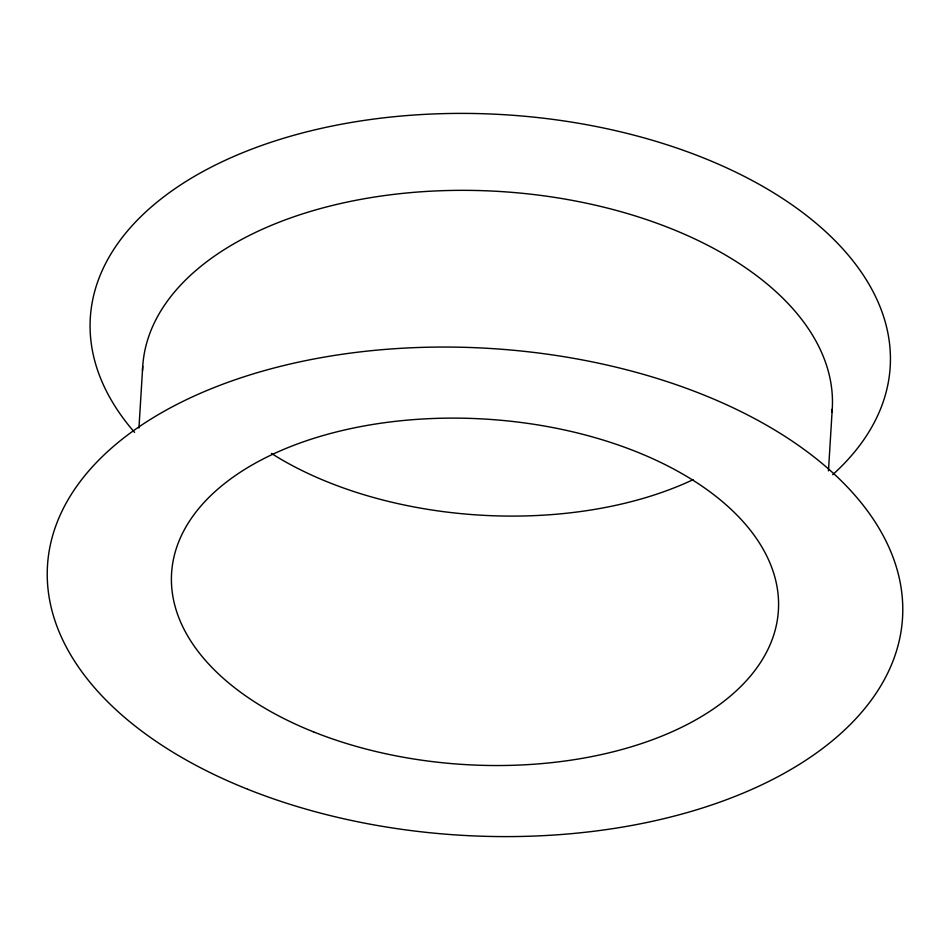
<?xml version="1.0" encoding="UTF-8"?>
<svg xmlns="http://www.w3.org/2000/svg" width="950" height="950" viewBox="0 0 950 950"><rect width="100%" height="100%" fill="white"/><g stroke="black" fill="none" stroke-linecap="round" stroke-linejoin="round"><path stroke-width="1.43" d="M138.949 428.034L142.726 366.308M828.459 470.903L832.236 409.165M142.536 370.583A345.42 196.638 3.5 0 1 498.833 191.425A345.42 196.638 3.5 0 1 832.022 412.015M134.591 432.392A400.686 228.107 3.5 0 1 503.785 114.677A400.686 228.107 3.5 0 1 832.711 474.691M693.12 479.667A303.976 173.042 3.5 0 1 271.439 453.447M247.713 789.272A428.331 243.841 3.5 0 0 902.5 618.403A428.331 243.841 3.5 0 0 274.788 367.804A428.331 243.841 3.5 0 0 247.713 789.272M313.702 731.951A303.976 173.042 3.5 0 0 778.383 610.684A303.976 173.042 3.5 0 0 332.916 432.844A303.976 173.042 3.5 0 0 313.702 731.951"/></g></svg>
